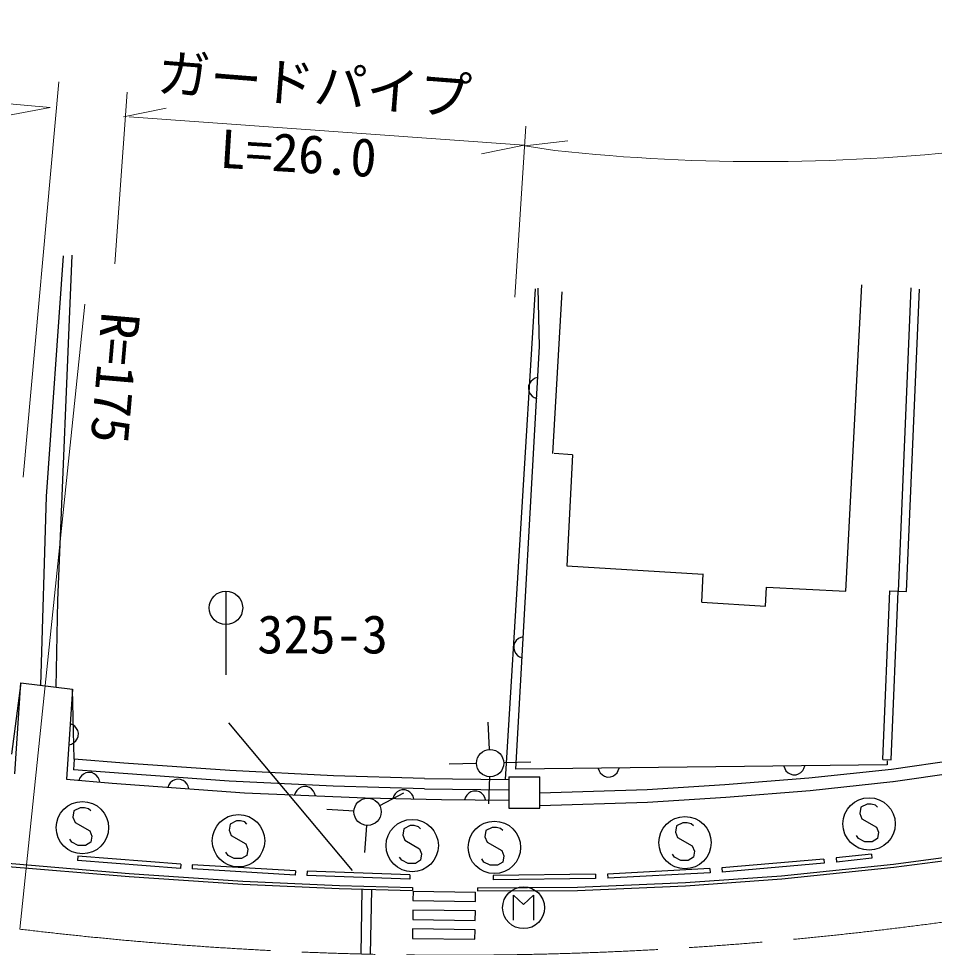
# Model space of a CAD drawing. Units: millimetres, scale not verified. Extents: x 40000 to 680000, y 20000 to 380000.
# Drawn here: x 385446 to 429161, y 263248 to 307586 of the extents above; entities that cross this region are included whole.
import ezdxf
from ezdxf.enums import TextEntityAlignment as Align

# ---------------------------------------------------------------- set-up
doc = ezdxf.new("R2010")
doc.units = ezdxf.units.MM
doc.header["$LTSCALE"] = 1000
doc.linetypes.add('CHAIN', pattern=[18.5, 12, -1.5, 3.5, -1.5])
for name, color, linetype, lineweight in [('M-BGD', 7, 'Continuous', 25), ('M-BGD-EXST', 7, 'Continuous', 25), ('M-BMK', 2, 'CHAIN', 13), ('M-STR-HTXT', 7, 'Continuous', 13), ('M-STR-STRC', 7, 'Continuous', 25)]:
    doc.layers.add(name, color=color, linetype=linetype, lineweight=lineweight)
doc.styles.add('ＭＳ ゴシック', font='')
doc.styles.get('ＭＳ ゴシック').set_extended_font_data('MS Gothic')

msp = doc.modelspace()

# ---------------------------------------------------------------- linework, layer by layer
at = {"layer": 'M-BGD'}
for p, q in [((387571, 296254), (386760, 284765)), ((387320, 279804), (387997, 296285)), ((424933, 280259), (425701, 294873)), ((410102, 294685), (408670, 271266)), ((410316, 291933), (410254, 294723)), ((411375, 294542), (410925, 286822)), ((427444, 280249), (428045, 294727)), ((427824, 280233), (428453, 294673)), ((409178, 271750), (410316, 291933)), ((410110, 290418), (410007, 290364)), ((410232, 290452), (410110, 290418)), ((409789, 290056), (409780, 289896)), ((409836, 290173), (409789, 290056)), ((409901, 290270), (409836, 290173)), ((410007, 290364), (409901, 290270)), ((409780, 289896), (409813, 289774)), ((409813, 289774), (409868, 289671)), ((409868, 289671), (409962, 289565)), ((409962, 289565), (410058, 289500)), ((410058, 289500), (410176, 289453)), ((411889, 286765), (411015, 286818)), ((411889, 286765), (411610, 281462)), ((386760, 284765), (386494, 275765)), ((411610, 281462), (418126, 281067)), ((418052, 279728), (418123, 281085)), ((421101, 279543), (421148, 280438)), ((421149, 280438), (424933, 280259)), ((426695, 272221), (427025, 280266)), ((427025, 280266), (427824, 280234)), ((427095, 272205), (427424, 280250)), ((387244, 275671), (387320, 279804)), ((418052, 279728), (421101, 279543)), ((409413, 278043), (409309, 277989)), ((409535, 278076), (409413, 278043)), ((409092, 277680), (409083, 277521)), ((409138, 277798), (409092, 277680)), ((409204, 277894), (409138, 277798)), ((409309, 277989), (409204, 277894)), ((409083, 277521), (409116, 277398)), ((409116, 277398), (409170, 277295)), ((409170, 277295), (409264, 277190)), ((409264, 277190), (409361, 277124)), ((409361, 277124), (409478, 277078)), ((385554, 275883), (385113, 272470)), ((385260, 271527), (385554, 275883)), ((385554, 275883), (388025, 275574)), ((388025, 275574), (387730, 271277)), ((388099, 272230), (388025, 275574)), ((388028, 273876), (387912, 273924)), ((388124, 273809), (388028, 273876)), ((388217, 273702), (388124, 273809)), ((388270, 273599), (388217, 273702)), ((388302, 273476), (388270, 273599)), ((407923, 272697), (407867, 273995)), ((388176, 273104), (388243, 273200)), ((388243, 273200), (388291, 273317)), ((388291, 273317), (388302, 273476)), ((387843, 272926), (387965, 272958)), ((387965, 272958), (388069, 273011)), ((388069, 273011), (388176, 273104)), ((431078, 272310), (427108, 271746)), ((388099, 272230), (388061, 271732)), ((390470, 272050), (388099, 272230)), ((395532, 271686), (390470, 272050)), ((407302, 272032), (406002, 272002)), ((408601, 272070), (409900, 272115)), ((426906, 271963), (409178, 271750)), ((413110, 271797), (413151, 271678)), ((414071, 271689), (414110, 271809)), ((421974, 271904), (422015, 271784)), ((422876, 271694), (422935, 271795)), ((422935, 271795), (422974, 271916)), ((426695, 272221), (427095, 272205)), ((426903, 272163), (426906, 271963)), ((390432, 271552), (388061, 271732)), ((388441, 271434), (388373, 271340)), ((388550, 271525), (388441, 271434)), ((388655, 271576), (388550, 271525)), ((388778, 271605), (388655, 271576)), ((388937, 271591), (388778, 271605)), ((389053, 271541), (388937, 271591)), ((389148, 271472), (389053, 271541)), ((389238, 271364), (389148, 271472)), ((389289, 271259), (389238, 271364)), ((395502, 271187), (390432, 271552)), ((400482, 271445), (395532, 271686)), ((404826, 271312), (400482, 271445)), ((407925, 271398), (407873, 270099)), ((408839, 271389), (410330, 271390)), ((408839, 271389), (408840, 269889)), ((410331, 269890), (410330, 271390)), ((413151, 271678), (413213, 271579)), ((413213, 271579), (413314, 271480)), ((413314, 271480), (413415, 271421)), ((413415, 271421), (413535, 271382)), ((413535, 271382), (413695, 271384)), ((413695, 271384), (413815, 271426)), ((413815, 271426), (413914, 271487)), ((413914, 271487), (414013, 271588)), ((414013, 271588), (414071, 271689)), ((422015, 271784), (422076, 271685)), ((422076, 271685), (422178, 271586)), ((422178, 271586), (422278, 271527)), ((422278, 271527), (422399, 271489)), ((422399, 271489), (422559, 271491)), ((422559, 271491), (422678, 271532)), ((422678, 271532), (422778, 271593)), ((422778, 271593), (422876, 271694)), ((427108, 271746), (423171, 271322)), ((431167, 271717), (427193, 271152)), ((387730, 271277), (389911, 271083)), ((388373, 271340), (388322, 271224)), ((389319, 271136), (389289, 271259)), ((389911, 271083), (396232, 270623)), ((392622, 271006), (392573, 270889)), ((392689, 271102), (392622, 271006)), ((392796, 271194), (392689, 271102)), ((392900, 271247), (392796, 271194)), ((393022, 271278), (392900, 271247)), ((393182, 271266), (393022, 271278)), ((393299, 271218), (393182, 271266)), ((393394, 271150), (393299, 271218)), ((393487, 271043), (393394, 271150)), ((393539, 270939), (393487, 271043)), ((393570, 270817), (393539, 270939)), ((400462, 270945), (395502, 271187)), ((399050, 270929), (398929, 270894)), ((399210, 270923), (399050, 270929)), ((399328, 270878), (399210, 270923)), ((404815, 270812), (400462, 270945)), ((404826, 271312), (408839, 271264)), ((419155, 271005), (415443, 270767)), ((423171, 271322), (419155, 271005)), ((427173, 271149), (423227, 270725)), ((396232, 270623), (401994, 270390)), ((398658, 270645), (398613, 270527)), ((398722, 270743), (398658, 270645)), ((398826, 270838), (398722, 270743)), ((398929, 270894), (398826, 270838)), ((399426, 270814), (399328, 270878)), ((399522, 270710), (399426, 270814)), ((399578, 270608), (399522, 270710)), ((399613, 270486), (399578, 270608)), ((402683, 270023), (403837, 270622)), ((403354, 270481), (403312, 270362)), ((403416, 270580), (403354, 270481)), ((403519, 270678), (403416, 270580)), ((403620, 270736), (403519, 270678)), ((403741, 270773), (403620, 270736)), ((403901, 270770), (403741, 270773)), ((404020, 270727), (403901, 270770)), ((404118, 270665), (404020, 270727)), ((404216, 270563), (404118, 270665)), ((404274, 270462), (404216, 270563)), ((404312, 270341), (404274, 270462)), ((404815, 270812), (408839, 270764)), ((406837, 270519), (406776, 270419)), ((406938, 270617), (406837, 270519)), ((407039, 270676), (406938, 270617)), ((407159, 270715), (407039, 270676)), ((407319, 270713), (407159, 270715)), ((407439, 270671), (407319, 270713)), ((407538, 270610), (407439, 270671)), ((407637, 270509), (407538, 270610)), ((407696, 270408), (407637, 270509)), ((415443, 270767), (410330, 270607)), ((423227, 270725), (419198, 270407)), ((401994, 270390), (405629, 270313)), ((405629, 270313), (408839, 270275)), ((406776, 270419), (406734, 270300)), ((407734, 270288), (407696, 270408)), ((415472, 270168), (410331, 270007)), ((419198, 270407), (415472, 270168)), ((401457, 269758), (400159, 269827)), ((408840, 269889), (410331, 269890)), ((402057, 269075), (401958, 267779)), ((427202, 267229), (432557, 267931)), ((427222, 267080), (432579, 267783)), ((384549, 267151), (390720, 266632)), ((384561, 267301), (390731, 266781)), ((421859, 266665), (427202, 267229)), ((421872, 266516), (427218, 267080)), ((390720, 266632), (396142, 266269)), ((390731, 266781), (396151, 266419)), ((417276, 266340), (421859, 266665)), ((417285, 266190), (421872, 266516)), ((396142, 266269), (400751, 266057)), ((396151, 266419), (400756, 266207)), ((400751, 266057), (404247, 265960)), ((400756, 266207), (404251, 266110)), ((401835, 266027), (401782, 262931)), ((404251, 266110), (404247, 265960)), ((407354, 266097), (412127, 266118)), ((407354, 266097), (407355, 265947)), ((412127, 266118), (417276, 266340)), ((412131, 265968), (417285, 266190)), ((402284, 266015), (402232, 262908)), ((404278, 265931), (404271, 265482)), ((404278, 265931), (407263, 265888)), ((407256, 265438), (407263, 265888)), ((407355, 265947), (412131, 265968)), ((409070, 264544), (409070, 265744)), ((409070, 265744), (409550, 265304)), ((409550, 265304), (410030, 265744)), ((410030, 265744), (410030, 264544)), ((404271, 265482), (407256, 265438)), ((404265, 265032), (404258, 264582)), ((407250, 264988), (404265, 265032)), ((407243, 264538), (407250, 264988)), ((404258, 264582), (407243, 264538)), ((404252, 264132), (404245, 263682)), ((407236, 264088), (404252, 264132)), ((407230, 263638), (407236, 264088)), ((404245, 263682), (407230, 263638))]:
    msp.add_line(p, q, dxfattribs=at)
for centre, radius in [((407951, 272047), 650), ((402106, 269724), 650), ((409550, 265144), 1000)]:
    msp.add_circle(centre, radius, dxfattribs=at)
at = {"layer": 'M-BGD-EXST'}
for p, q in [((425944, 270094), (425644, 269944)), ((426144, 270094), (425944, 270094)), ((426344, 270044), (426144, 270094)), ((426444, 269944), (426344, 270044)), ((388090, 269765), (388040, 269465)), ((388390, 269915), (388090, 269765)), ((388590, 269915), (388390, 269915)), ((388790, 269865), (388590, 269915)), ((388890, 269765), (388790, 269865)), ((425644, 269944), (425594, 269644)), ((425594, 269644), (425694, 269394)), ((388040, 269465), (388140, 269215)), ((388140, 269215), (388840, 268815)), ((395543, 269139), (395493, 268839)), ((395843, 269289), (395543, 269139)), ((396043, 269289), (395843, 269289)), ((396243, 269239), (396043, 269289)), ((396343, 269139), (396243, 269239)), ((417155, 269199), (416855, 269049)), ((417355, 269199), (417155, 269199)), ((417555, 269149), (417355, 269199)), ((417655, 269049), (417555, 269149)), ((425694, 269394), (426394, 268994)), ((388840, 268815), (388940, 268565)), ((395493, 268839), (395593, 268589)), ((403834, 268911), (403784, 268611)), ((404134, 269061), (403834, 268911)), ((404334, 269061), (404134, 269061)), ((404534, 269011), (404334, 269061)), ((404634, 268911), (404534, 269011)), ((407756, 268824), (407706, 268524)), ((408056, 268974), (407756, 268824)), ((408256, 268974), (408056, 268974)), ((408456, 268924), (408256, 268974)), ((408556, 268824), (408456, 268924)), ((416855, 269049), (416805, 268749)), ((416805, 268749), (416905, 268499)), ((426394, 268994), (426494, 268744)), ((426494, 268744), (426444, 268444)), ((387990, 268265), (387890, 268415)), ((388290, 268115), (387990, 268265)), ((388890, 268265), (388640, 268115)), ((388940, 268565), (388890, 268265)), ((395593, 268589), (396293, 268189)), ((403784, 268611), (403884, 268361)), ((403884, 268361), (404584, 267961)), ((407706, 268524), (407806, 268274)), ((407806, 268274), (408506, 267874)), ((416905, 268499), (417605, 268099)), ((425544, 268444), (425444, 268594)), ((425844, 268294), (425544, 268444)), ((426194, 268294), (425844, 268294)), ((426444, 268444), (426194, 268294)), ((388640, 268115), (388290, 268115)), ((396293, 268189), (396393, 267939)), ((396393, 267939), (396343, 267639)), ((404584, 267961), (404684, 267711)), ((408506, 267874), (408606, 267624)), ((417605, 268099), (417705, 267849)), ((417705, 267849), (417655, 267549)), ((395443, 267639), (395343, 267789)), ((395743, 267489), (395443, 267639)), ((396093, 267489), (395743, 267489)), ((396343, 267639), (396093, 267489)), ((403734, 267411), (403634, 267561)), ((404034, 267261), (403734, 267411)), ((404634, 267411), (404384, 267261)), ((404684, 267711), (404634, 267411)), ((407656, 267324), (407556, 267474)), ((408606, 267624), (408556, 267324)), ((416755, 267549), (416655, 267699)), ((417055, 267399), (416755, 267549)), ((417405, 267399), (417055, 267399)), ((417655, 267549), (417405, 267399)), ((404384, 267261), (404034, 267261)), ((407956, 267174), (407656, 267324)), ((408306, 267174), (407956, 267174)), ((408556, 267324), (408306, 267174))]:
    msp.add_line(p, q, dxfattribs=at)
for centre in [(388490, 268965), (426044, 269144), (395943, 268339), (404234, 268111), (408156, 268024), (417255, 268249)]:
    msp.add_circle(centre, 1250, dxfattribs=at)
at = {"layer": 'M-BMK'}
msp.add_line((368154, 265930), (385512, 264121), dxfattribs=at)
msp.add_arc((406235, 436081), 173204, 263.12834, 289.94707, dxfattribs=at)
at = {"layer": 'M-STR-HTXT'}
for p, q in [((340998, 307586), (386952, 303341)), ((387360, 304565), (385666, 285696)), ((390631, 304079), (390039, 295877)), ((386952, 303341), (384909, 302967)), ((390450, 302901), (392484, 303317)), ((390722, 302901), (409576, 301541)), ((409666, 302447), (409126, 294295)), ((409576, 301541), (407541, 301126)), ((409606, 301508), (411668, 301754)), ((411040, 301285), (409606, 301508)), ((388601, 293957), (385512, 264121))]:
    msp.add_line(p, q, dxfattribs=at)
msp.add_arc((420929, 394012), 93253, 263.91273, 289.67267, dxfattribs=at)
at = {"layer": 'M-STR-STRC'}
for p, q in [((395342, 280256), (395342, 276256)), ((401378, 266916), (395475, 273965)), ((388278, 267603), (388263, 267403)), ((393177, 267019), (388263, 267403)), ((393193, 267219), (388278, 267603)), ((423876, 267463), (419017, 267047)), ((423876, 267463), (423893, 267263)), ((426150, 267702), (424469, 267520)), ((424469, 267520), (424490, 267321)), ((426172, 267503), (424490, 267321)), ((426150, 267702), (426172, 267503)), ((393193, 267219), (393177, 267019)), ((393739, 267194), (393727, 266994)), ((398644, 266700), (393727, 266994)), ((398656, 266899), (393739, 267194)), ((418442, 267008), (413558, 266751)), ((418442, 267008), (418453, 266808)), ((419017, 267047), (419034, 266848)), ((423893, 267263), (419034, 266848)), ((398656, 266899), (398644, 266700)), ((399213, 266886), (399206, 266686)), ((404119, 266508), (399206, 266686)), ((404126, 266708), (399213, 266886)), ((404126, 266708), (404119, 266508)), ((412989, 266740), (408097, 266678)), ((408097, 266678), (408100, 266478)), ((412991, 266541), (408100, 266478)), ((412989, 266740), (412991, 266541)), ((413558, 266751), (413568, 266551)), ((418453, 266808), (413568, 266551))]:
    msp.add_line(p, q, dxfattribs=at)
msp.add_circle((395342, 279456), 800, dxfattribs=at)

# ---------------------------------------------------------------- texts
at = {"layer": 'M-STR-HTXT', "style": 'ＭＳ ゴシック'}
for s, rotation, p in [('ガードパイプ\u3000', 355.5, (391973, 303570)), ('L=26.0', 356.5, (394977, 299923)), ('R=175', 265.1, (388871, 293666))]:
    msp.add_text(s, height=1833, rotation=rotation, dxfattribs=at).set_placement(p, align=Align.BOTTOM_LEFT)
at = {"layer": 'M-STR-STRC', "style": 'ＭＳ ゴシック'}
msp.add_text('325-3', height=1833, dxfattribs=at).set_placement((396840, 276730), align=Align.BOTTOM_LEFT)

doc.saveas('drawing.dxf')
